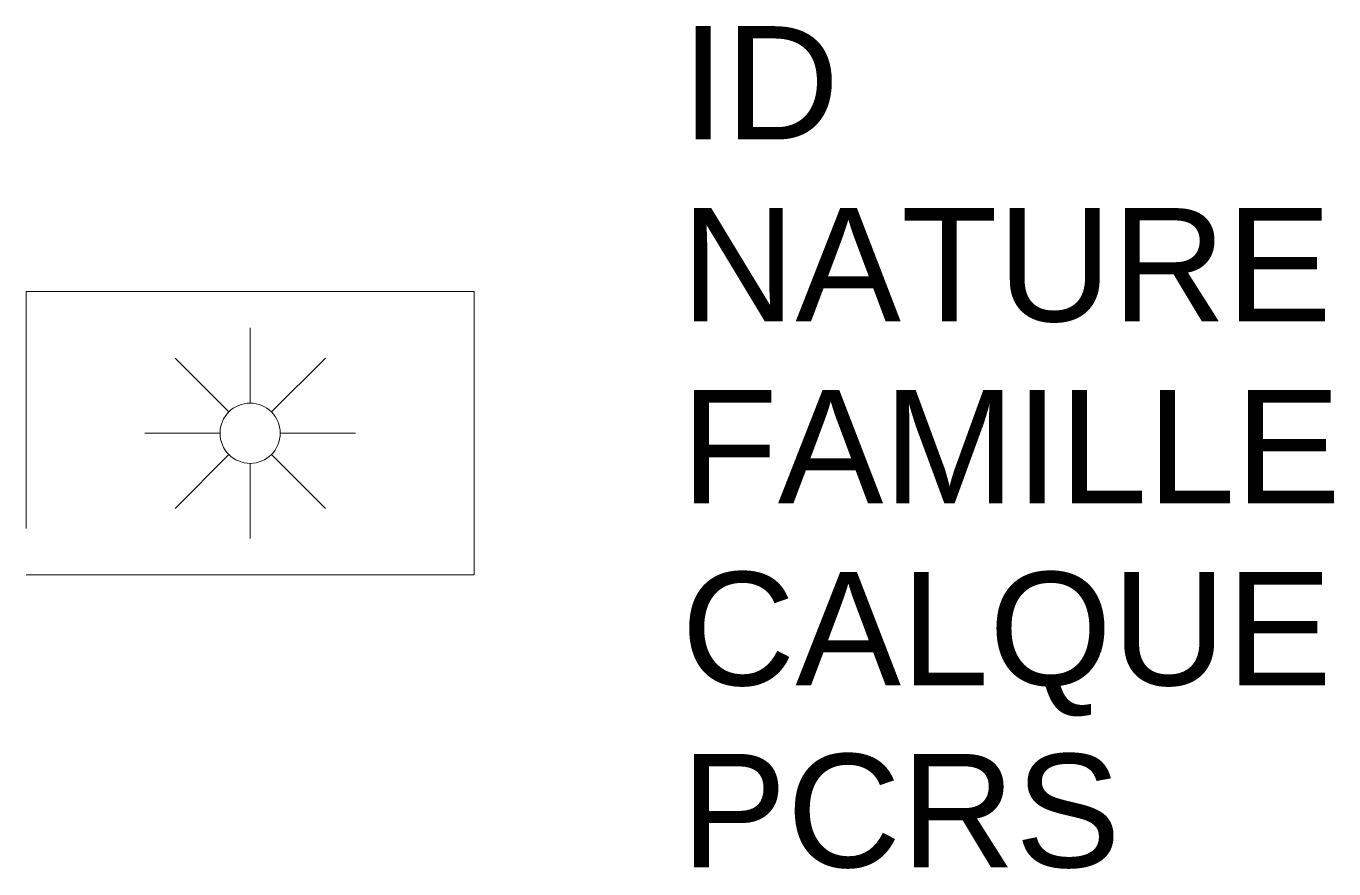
# Model space of a CAD drawing. Header units: metres. Extents: x 3121.65 to 3123.96, y 1838.79 to 1840.28.
import ezdxf

# ---------------------------------------------------------------- set-up
doc = ezdxf.new("R2010")
doc.units = ezdxf.units.M
doc.linetypes.add('Socle_Continu', pattern=[2.5, 2.5, 0])
doc.layers.add('ECPUB_SCS', color=30, linetype='Socle_Continu', lineweight=13)
doc.styles.get("Standard").update_dxf_attribs({"font": 'arial.ttf'})

msp = doc.modelspace()

# ---------------------------------------------------------------- linework, layer by layer
at = {"layer": 'ECPUB_SCS', "linetype": 'Socle_Continu'}
for p, q in [((3122.0494, 1839.7454), (3122.0494, 1839.6126)), ((3121.9166, 1839.6923), (3122.0116, 1839.5972)), ((3122.1822, 1839.6923), (3122.0871, 1839.5972)), ((3121.8635, 1839.5594), (3121.9962, 1839.5594)), ((3122.1025, 1839.5594), (3122.2353, 1839.5594)), ((3121.9166, 1839.4267), (3122.0116, 1839.5217)), ((3122.1822, 1839.4267), (3122.0871, 1839.5217)), ((3122.0494, 1839.5063), (3122.0494, 1839.3735)), ((3122.0494, 1839.4532), (3122.0494, 1839.3735))]:
    msp.add_line(p, q, dxfattribs=at)
at = {"layer": 'ECPUB_SCS', "linetype": 'Socle_Continu', "flags": 128}
msp.add_lwpolyline([(3121.6537, 1839.3095), (3122.4447, 1839.3095), (3122.4447, 1839.8095), (3121.6537, 1839.8095)], close=True, dxfattribs=at)
at = {"layer": 'ECPUB_SCS', "linetype": 'Socle_Continu'}
msp.add_circle((3122.0492, 1839.5595), 0.0532, dxfattribs=at)

# ---------------------------------------------------------------- texts
at = {"layer": 'ECPUB_SCS', "linetype": 'Socle_Continu', "flags": 9}
for tag, p, s in [('ID', (3122.8102, 1840.0783), 'GP_0486'), ('NATURE', (3122.8102, 1839.757), "Chambre d'éclairage public"), ('FAMILLE', (3122.8102, 1839.4357), 'Eclairage public'), ('CALQUE', (3122.8102, 1839.1144), 'ECPUB_SCS'), ('PCRS', (3122.8102, 1838.7931), 'AffleurantSymbole')]:
    msp.add_attdef(tag, p, s, height=0.2, dxfattribs=at)

doc.saveas('drawing.dxf')
